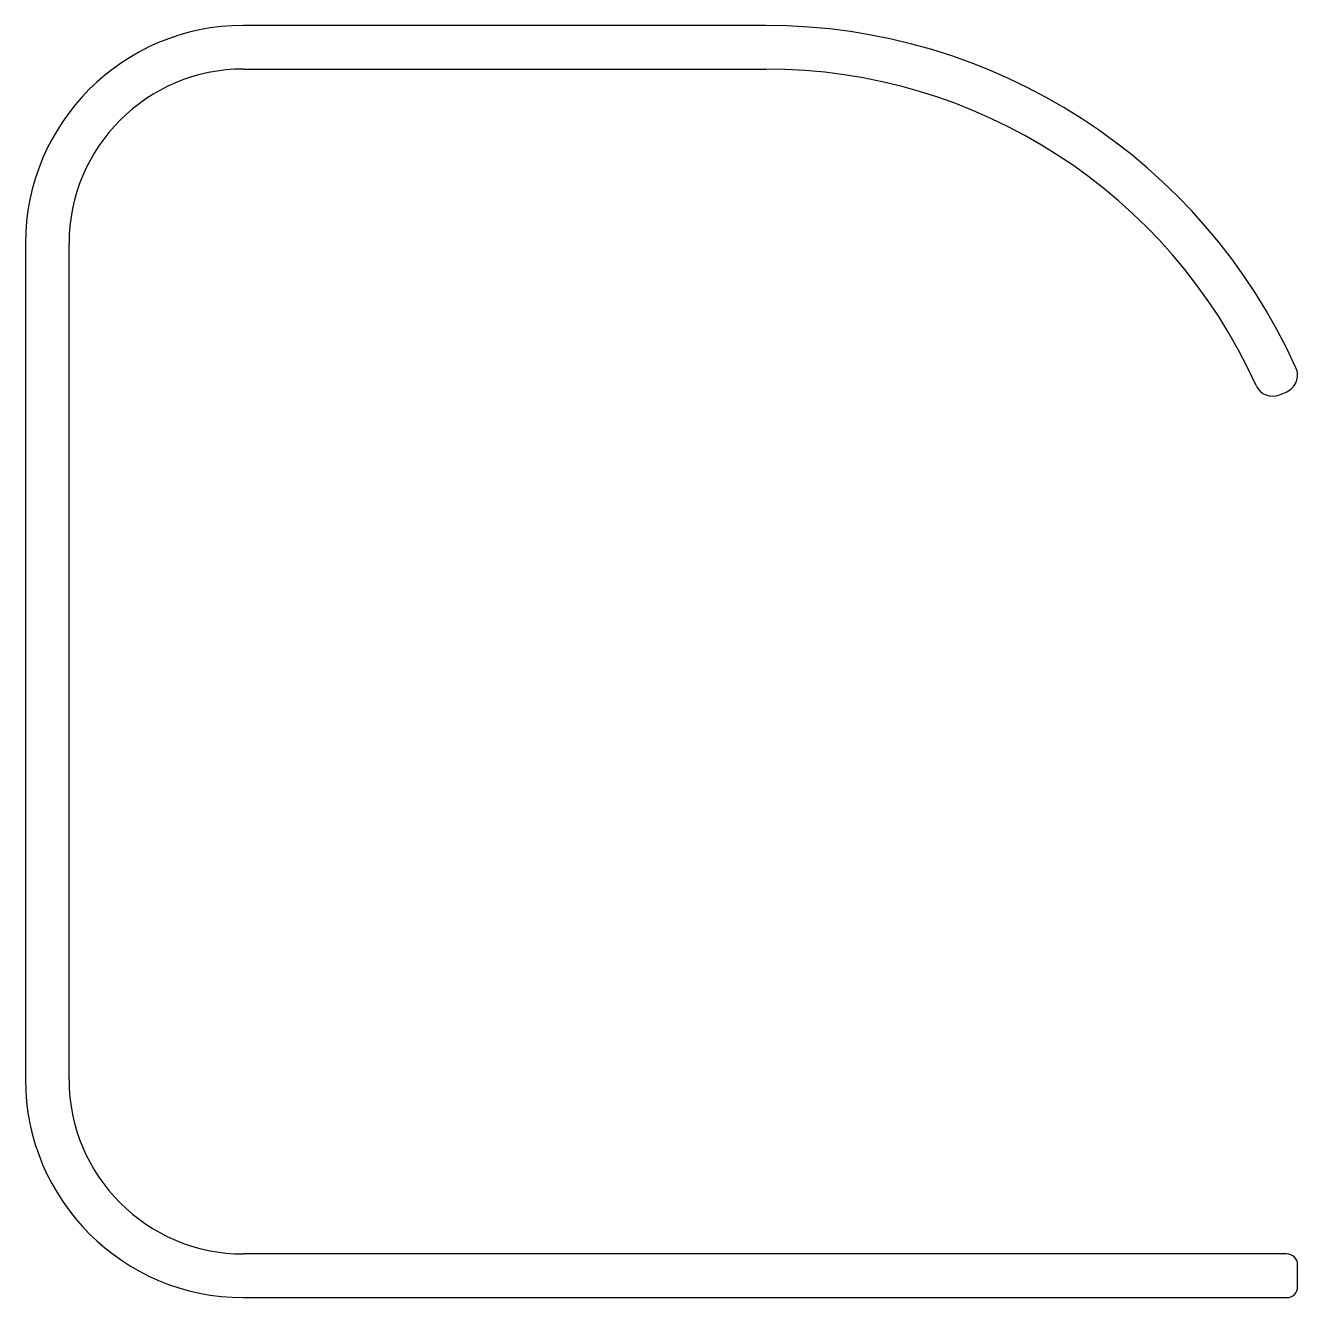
# Model space of a CAD drawing. Extents: x 833.6 to 868.6, y 559.9 to 594.9.
import ezdxf

# ---------------------------------------------------------------- set-up
doc = ezdxf.new("R2010")
doc.units = 0
doc.layers.get('0').update_dxf_attribs({"linetype": 'CONTINUOUS'})

msp = doc.modelspace()

# ---------------------------------------------------------------- linework, layer by layer
for p, q in [((853.993, 594.881), (839.621, 594.881)), ((839.621, 593.681), (853.993, 593.681)), ((833.621, 588.881), (833.621, 565.881)), ((834.821, 565.881), (834.821, 588.881)), ((868.127, 584.719), (868.312, 584.796)), ((868.321, 561.081), (839.621, 561.081)), ((868.621, 560.181), (868.621, 560.781)), ((839.621, 559.881), (868.321, 559.881))]:
    msp.add_line(p, q)
for centre, radius, start, end in [((839.621, 588.881), 6, 90, 180), ((853.993, 578.881), 16, 24.2916, 90), ((839.621, 588.881), 4.8, 90, 180), ((853.993, 578.881), 14.8, 24.3157, 90), ((868.121, 585.258), 0.5, 292.443, 24.2916), ((867.936, 585.181), 0.5, 204.3157, 292.443), ((839.621, 565.881), 6, 180, 270), ((839.621, 565.881), 4.8, 180, 270), ((868.321, 560.781), 0.3, 0, 90), ((868.321, 560.181), 0.3, 270, 0)]:
    msp.add_arc(centre, radius, start, end)

doc.saveas('drawing.dxf')
